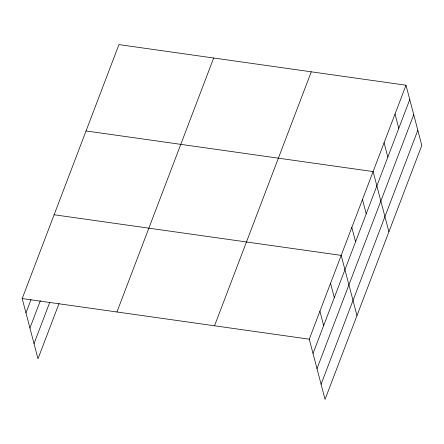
<?xml version="1.0" encoding="UTF-8"?>
<svg xmlns="http://www.w3.org/2000/svg" width="444" height="444" viewBox="0 0 444 444"><rect width="100%" height="100%" fill="white"/><g stroke="black" fill="none" stroke-linecap="round" stroke-linejoin="round"><path stroke-width="0.67" d="M59.035 303.541L37.995 358.78L22.2 298.573L118.942 44.605L406.005 85.22L421.8 145.427L325.058 399.395L309.263 339.188L406.005 85.22M25.957 312.887L31.036 299.556M29.931 328.033L40.326 300.732M34.022 343.634L49.745 302.364M116.933 311.977L213.675 58.009M214.535 325.785L311.272 71.817M313.02 353.502L409.762 99.534M316.994 368.648L413.736 114.68M321.084 384.249L417.826 130.281M86.047 130.952L373.115 171.573L388.905 231.774M54.124 214.763L341.186 255.378L356.982 315.584M22.2 298.573L309.263 339.188M395.043 114.003L398.795 128.322M384.077 142.785L387.834 157.104M362.471 199.506L366.228 213.819M351.831 227.445L355.583 241.758M330.547 283.316L334.304 297.63M319.908 311.25L323.659 325.569"/></g></svg>
